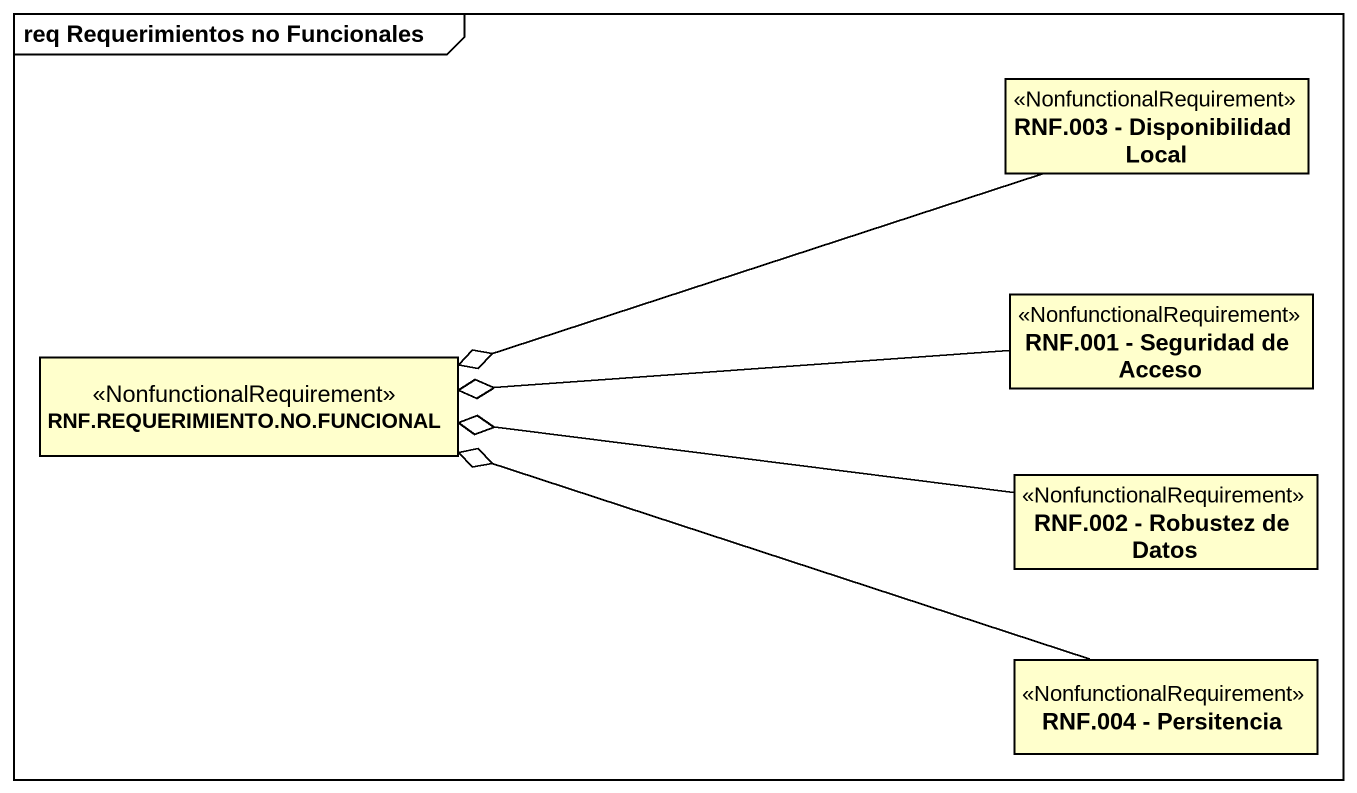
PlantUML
@startuml
mainframe req Requerimientos no Funcionales
hide circle
hide empty members
class "RNF.003 - Disponibilidad Local" as RNF_003_Disponibilidad_Local <<NonfunctionalRequirement>>
class "RNF.001 - Seguridad de Acceso" as RNF_001_Seguridad_de_Acceso <<NonfunctionalRequirement>>
class "RNF.REQUERIMIENTO.NO.FUNCIONAL" as RNF_REQUERIMIENTO_NO <<NonfunctionalRequirement>>
class "RNF.002 - Robustez de Datos" as RNF_002_Robustez_de_Datos <<NonfunctionalRequirement>>
class "RNF.004 - Persitencia" as RNF_004_Persitencia <<NonfunctionalRequirement>>
RNF_003_Disponibilidad_Local -left-o RNF_REQUERIMIENTO_NO
RNF_001_Seguridad_de_Acceso -left-o RNF_REQUERIMIENTO_NO
RNF_002_Robustez_de_Datos -left-o RNF_REQUERIMIENTO_NO
RNF_004_Persitencia -left-o RNF_REQUERIMIENTO_NO
@enduml
